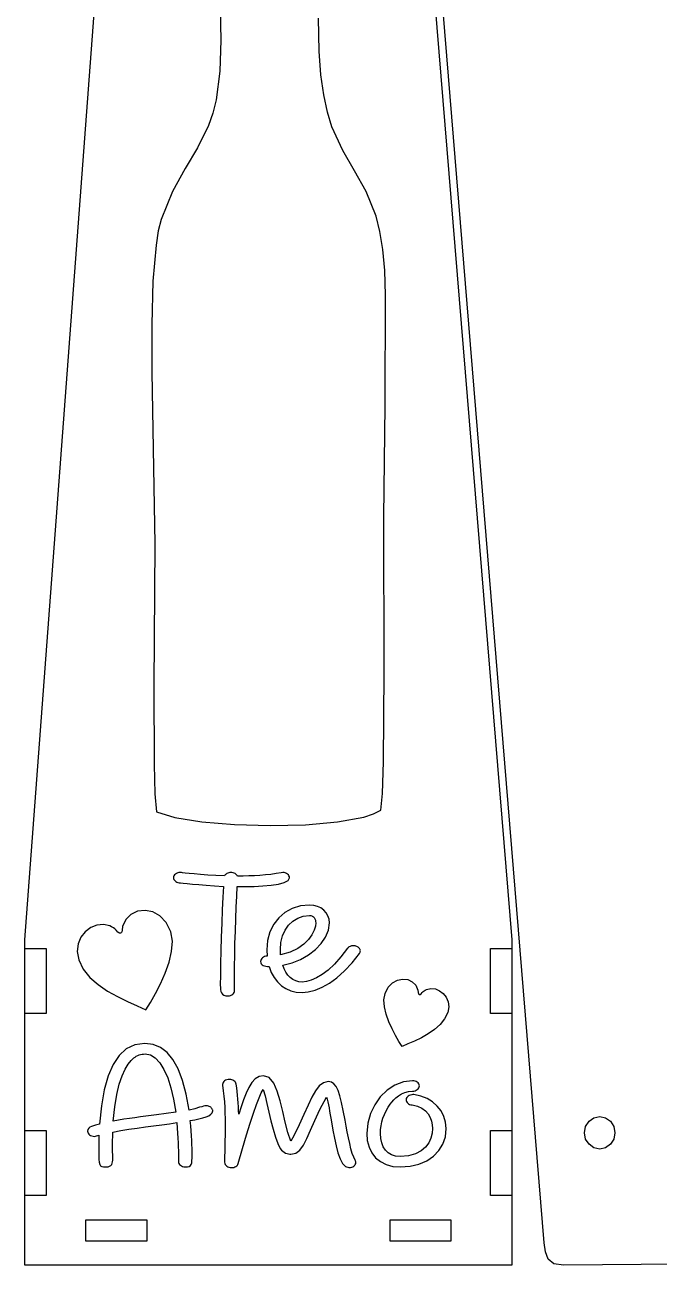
# Model space of a CAD drawing. Extents: x -1652 to 1470, y -458 to 1785.
# Drawn here: x -1651.6 to -1547.7, y 572.9 to 776.1 of the extents above; entities that cross this region are included whole.
import ezdxf

# ---------------------------------------------------------------- set-up
doc = ezdxf.new("R2010")
doc.units = 0
doc.layers.add('LAYER_1', color=7, linetype='CONTINUOUS')

msp = doc.modelspace()

# ---------------------------------------------------------------- linework, layer by layer
at = {"layer": 'LAYER_1', "color": 240}
for points in [[(-1628.4481, 892.607), (-1596.5981, 892.882), (-1595.0231, 892.657), (-1594.0981, 891.882), (-1593.6231, 890.707), (-1593.4481, 889.232), (-1571.8231, 626.182), (-1571.8231, 572.882), (-1651.5981, 572.882), (-1651.5981, 626.182), (-1631.9481, 888.857), (-1631.5731, 890.332), (-1630.8981, 891.457), (-1629.8731, 892.232), (-1628.4481, 892.607)], [(-1531.5231, 573.157), (-1563.3481, 572.882), (-1564.9231, 573.107), (-1565.8481, 573.882), (-1566.3231, 575.057), (-1566.4981, 576.532), (-1588.0981, 839.607), (-1588.0981, 892.882), (-1508.3731, 892.882), (-1508.3731, 839.607), (-1527.9981, 576.907), (-1528.3731, 575.432), (-1529.0481, 574.307), (-1530.0981, 573.532), (-1531.5231, 573.157)], [(-1651.6231, 624.782), (-1648.1231, 624.782), (-1648.1231, 614.132), (-1651.6231, 614.132), (-1651.6231, 624.782)], [(-1575.3374, 624.782), (-1571.8374, 624.782), (-1571.8374, 614.132), (-1575.3374, 614.132), (-1575.3374, 624.782)], [(-1557.4231, 591.907), (-1558.3981, 592.107), (-1559.1731, 592.682), (-1559.7231, 593.532), (-1559.8981, 594.582), (-1559.7231, 595.607), (-1559.1731, 596.457), (-1558.3981, 597.032), (-1557.4231, 597.232), (-1556.4481, 597.032), (-1555.6481, 596.457), (-1555.1231, 595.607), (-1554.9231, 594.582), (-1555.1231, 593.532), (-1555.6481, 592.682), (-1556.4481, 592.107), (-1557.4231, 591.907)], [(-1651.6231, 594.957), (-1648.1231, 594.957), (-1648.1231, 584.307), (-1651.6231, 584.307), (-1651.6231, 594.957)], [(-1575.3374, 594.957), (-1571.8374, 594.957), (-1571.8374, 584.307), (-1575.3374, 584.307), (-1575.3374, 594.957)], [(-1641.5981, 576.832), (-1641.5981, 580.332), (-1631.6481, 580.332), (-1631.6481, 576.832), (-1641.5981, 576.832)], [(-1591.7731, 576.832), (-1591.7731, 580.332), (-1581.8231, 580.332), (-1581.8231, 576.832), (-1591.7731, 576.832)]]:
    msp.add_lwpolyline(points, close=True, dxfattribs=at)
msp.add_lwpolyline([(-1619.6231, 778.757), (-1619.5231, 773.557), (-1619.6731, 768.482), (-1620.2731, 763.757), (-1620.7981, 761.582), (-1621.4981, 759.582), (-1623.3231, 755.9319), (-1625.3481, 752.532), (-1627.3981, 748.7819), (-1629.2731, 744.157), (-1629.7481, 742.307), (-1630.1231, 739.957), (-1630.6231, 734.057), (-1630.8231, 726.9569), (-1630.8231, 719.157), (-1630.5231, 703.507), (-1630.2981, 691.057), (-1630.4981, 667.757), (-1630.4481, 654.882), (-1630.2981, 650.107), (-1630.0231, 647.157), (-1627.0231, 646.207), (-1622.5981, 645.507), (-1617.2481, 645.057), (-1611.4231, 644.907), (-1605.6481, 645.032), (-1600.3731, 645.507), (-1596.0731, 646.282), (-1594.4731, 646.807), (-1593.2731, 647.432), (-1593.0231, 650.1569), (-1592.8731, 655.332), (-1592.7481, 669.932), (-1592.7731, 695.482), (-1592.5731, 713.632), (-1592.5231, 731.807), (-1592.6231, 735.832), (-1592.9481, 739.282), (-1593.4481, 742.207), (-1594.0731, 744.707), (-1595.6981, 748.7819), (-1597.5981, 752.132), (-1599.5231, 755.457), (-1601.2981, 759.382), (-1602.0231, 761.782), (-1602.6481, 764.582), (-1603.1231, 767.882), (-1603.3981, 771.757), (-1603.5231, 777.132)], dxfattribs=at)
at = {"layer": 'LAYER_1', "color": 250}
for points in [[(-1609.6251, 637.177), (-1610.4533, 637.0299), (-1611.3113, 636.9078), (-1612.1938, 636.809), (-1613.0955, 636.732), (-1614.0112, 636.675), (-1614.9356, 636.6363), (-1615.8636, 636.6144), (-1616.7898, 636.6074), (-1616.847, 636.7312), (-1616.9327, 636.845), (-1617.0437, 636.9468), (-1617.177, 637.0346), (-1617.3296, 637.1064), (-1617.4983, 637.1601), (-1617.6801, 637.1938), (-1617.872, 637.2055), (-1618.0378, 637.1939), (-1618.198, 637.1605), (-1618.3502, 637.1079), (-1618.4924, 637.0381), (-1618.6224, 636.9537), (-1618.7379, 636.857), (-1618.8368, 636.7502), (-1618.9169, 636.6358), (-1620.3204, 636.7), (-1621.6294, 636.7809), (-1622.8159, 636.8712), (-1623.8521, 636.9634), (-1624.7097, 637.0503), (-1625.361, 637.1245), (-1625.7779, 637.1787), (-1625.9324, 637.2055), (-1626.1564, 637.2055), (-1626.3652, 637.1886), (-1626.5674, 637.1401), (-1626.7566, 637.0628), (-1626.926, 636.9598), (-1627.0693, 636.8342), (-1627.1797, 636.6888), (-1627.2508, 636.5267), (-1627.2759, 636.351), (-1627.2572, 636.2045), (-1627.2036, 636.0658), (-1627.1185, 635.937), (-1627.0053, 635.8206), (-1626.8677, 635.7188), (-1626.7091, 635.6341), (-1626.533, 635.5687), (-1626.3429, 635.525), (-1626.1328, 635.4946), (-1625.6835, 635.4476), (-1625.0146, 635.3858), (-1624.1459, 635.3114), (-1623.0971, 635.2263), (-1621.8877, 635.1325), (-1620.5375, 635.032), (-1619.0661, 634.9269), (-1619.1636, 633.1442), (-1619.258, 631.1059), (-1619.3463, 628.906), (-1619.4254, 626.6387), (-1619.4922, 624.3981), (-1619.5438, 622.2783), (-1619.577, 620.3734), (-1619.5887, 618.7776), (-1619.5801, 618.3898), (-1619.5479, 618.0406), (-1619.4824, 617.7343), (-1619.3741, 617.4746), (-1619.2133, 617.2657), (-1618.9904, 617.1115), (-1618.6958, 617.016), (-1618.3199, 616.9833), (-1618.102, 617.0037), (-1617.8989, 617.0612), (-1617.7151, 617.15), (-1617.5549, 617.2646), (-1617.4227, 617.3991), (-1617.3228, 617.548), (-1617.2597, 617.7056), (-1617.2377, 617.8662), (-1617.275, 620.1732), (-1617.2634, 621.8106), (-1617.2313, 623.6436), (-1617.1825, 625.6034), (-1617.121, 627.6213), (-1617.0508, 629.6285), (-1616.9758, 631.5563), (-1616.9, 633.3358), (-1616.8272, 634.8984), (-1615.4834, 634.907), (-1614.0535, 634.9407), (-1612.6193, 635.011), (-1611.2624, 635.1298), (-1610.0647, 635.3087), (-1609.1079, 635.5593), (-1608.4739, 635.8933), (-1608.2444, 636.3225), (-1608.268, 636.5076), (-1608.3354, 636.6768), (-1608.4412, 636.8272), (-1608.5802, 636.9563), (-1608.7473, 637.0613), (-1608.937, 637.1396), (-1609.1443, 637.1886), (-1609.3638, 637.2055), (-1609.6251, 637.177)], [(-1597.2359, 625.1006), (-1597.3759, 625.1425), (-1597.5158, 625.179), (-1597.6558, 625.2048), (-1597.7957, 625.2146), (-1597.9352, 625.2068), (-1598.0726, 625.1839), (-1598.2056, 625.147), (-1598.332, 625.0971), (-1598.4497, 625.0352), (-1598.5565, 624.9622), (-1598.6501, 624.8793), (-1598.7285, 624.7873), (-1599.8237, 623.3723), (-1600.8917, 622.1937), (-1601.9231, 621.2366), (-1602.908, 620.4865), (-1603.837, 619.9287), (-1604.7004, 619.5484), (-1605.4886, 619.331), (-1606.1919, 619.2618), (-1606.7337, 619.3104), (-1607.238, 619.4532), (-1607.7019, 619.6854), (-1608.1231, 620.0024), (-1608.4987, 620.3995), (-1608.8262, 620.872), (-1609.103, 621.4152), (-1609.3265, 622.0246), (-1607.8316, 622.3979), (-1606.4211, 622.9658), (-1605.1304, 623.7013), (-1603.9949, 624.5773), (-1603.0501, 625.5667), (-1602.3314, 626.6427), (-1601.8742, 627.778), (-1601.7139, 628.9457), (-1601.7739, 629.5624), (-1601.9489, 630.125), (-1602.2315, 630.6249), (-1602.6142, 631.0533), (-1603.0896, 631.4017), (-1603.6503, 631.6612), (-1604.2889, 631.8233), (-1604.9978, 631.8793), (-1606.4654, 631.7377), (-1607.8041, 631.3284), (-1608.9931, 630.6747), (-1610.0121, 629.8001), (-1610.8404, 628.728), (-1611.4576, 627.4815), (-1611.8429, 626.0843), (-1611.9759, 624.5595), (-1611.9014, 623.5056), (-1612.1193, 623.4876), (-1612.3224, 623.4362), (-1612.5062, 623.3554), (-1612.6664, 623.2493), (-1612.7986, 623.1218), (-1612.8985, 622.9769), (-1612.9616, 622.8187), (-1612.9836, 622.6512), (-1612.9548, 622.4346), (-1612.8722, 622.2533), (-1612.7415, 622.1055), (-1612.5684, 621.989), (-1612.3586, 621.9019), (-1612.1177, 621.8421), (-1611.8514, 621.8077), (-1611.5655, 621.7967), (-1611.2275, 620.8457), (-1610.7784, 620.0041), (-1610.2261, 619.2774), (-1609.5784, 618.6708), (-1608.8433, 618.1897), (-1608.0286, 617.8395), (-1607.1422, 617.6254), (-1606.1919, 617.5529), (-1605.1695, 617.646), (-1604.0718, 617.9294), (-1602.9147, 618.409), (-1601.7139, 619.091), (-1600.4851, 619.9811), (-1599.244, 621.0856), (-1598.0064, 622.4104), (-1596.7881, 623.9614), (-1596.7333, 624.0517), (-1596.6854, 624.1501), (-1596.6516, 624.2537), (-1596.6388, 624.3601), (-1596.6491, 624.4667), (-1596.6796, 624.5719), (-1596.7293, 624.6745), (-1596.7974, 624.7731), (-1596.883, 624.8663), (-1596.9852, 624.9528), (-1597.1031, 625.0314), (-1597.2359, 625.1006)], [(-1609.6996, 623.7335), (-1609.737, 624.588), (-1609.6466, 625.7519), (-1609.3848, 626.818), (-1608.9656, 627.7686), (-1608.4029, 628.5861), (-1607.7108, 629.2527), (-1606.9033, 629.7507), (-1605.9943, 630.0625), (-1604.9978, 630.1704), (-1604.7279, 630.1458), (-1604.5039, 630.0752), (-1604.3228, 629.9631), (-1604.1815, 629.8144), (-1604.0769, 629.6336), (-1604.006, 629.4255), (-1603.9657, 629.1946), (-1603.9529, 628.9457), (-1604.0146, 628.4063), (-1604.2159, 627.7388), (-1604.5806, 626.9911), (-1605.133, 626.2114), (-1605.897, 625.4477), (-1606.8968, 624.7482), (-1608.1563, 624.1607), (-1609.6996, 623.7335)], [(-1620.9692, 598.57), (-1621.0599, 598.6702), (-1621.1628, 598.757), (-1621.2762, 598.8304), (-1621.3984, 598.8905), (-1621.5275, 598.9372), (-1621.6619, 598.9706), (-1621.7998, 598.9906), (-1621.9394, 598.9973), (-1622.1208, 598.9784), (-1622.3551, 598.9261), (-1622.6393, 598.8471), (-1622.9703, 598.7481), (-1623.7604, 598.5166), (-1624.7009, 598.2852), (-1625.1804, 600.9128), (-1625.7796, 603.1619), (-1626.4996, 605.0411), (-1627.3411, 606.5592), (-1628.3051, 607.7249), (-1629.3923, 608.5467), (-1630.6038, 609.0335), (-1631.9403, 609.1938), (-1633.5819, 608.9741), (-1634.9904, 608.3224), (-1636.1811, 607.2502), (-1637.1693, 605.7689), (-1637.9704, 603.8896), (-1638.5996, 601.6238), (-1639.0723, 598.9829), (-1639.4037, 595.9782), (-1640.0533, 595.8122), (-1640.6818, 595.6115), (-1640.9467, 595.4772), (-1641.1565, 595.3093), (-1641.2945, 595.0993), (-1641.3442, 594.8389), (-1641.3206, 594.6713), (-1641.2532, 594.5131), (-1641.1474, 594.3683), (-1641.0083, 594.2408), (-1640.8413, 594.1346), (-1640.6515, 594.0538), (-1640.4442, 594.0024), (-1640.2247, 593.9844), (-1640.0346, 594.0031), (-1639.8515, 594.0485), (-1639.6684, 594.1046), (-1639.4784, 594.1553), (-1639.5157, 591.7344), (-1639.5118, 590.8797), (-1639.4918, 590.2213), (-1639.4429, 589.7337), (-1639.3524, 589.3917), (-1639.2078, 589.1699), (-1638.9962, 589.0428), (-1638.705, 588.9852), (-1638.3215, 588.9716), (-1637.9841, 589), (-1637.7215, 589.0811), (-1637.5245, 589.2089), (-1637.384, 589.3775), (-1637.2906, 589.5807), (-1637.2353, 589.8127), (-1637.2089, 590.0674), (-1637.2021, 590.3387), (-1637.2137, 590.931), (-1637.2394, 591.51), (-1637.265, 592.073), (-1637.2766, 592.6173), (-1637.2021, 594.6965), (-1635.9143, 594.9308), (-1634.5823, 595.1451), (-1633.225, 595.3433), (-1631.8611, 595.5296), (-1630.5094, 595.7078), (-1629.1888, 595.882), (-1627.9181, 596.0563), (-1626.716, 596.2345), (-1626.6405, 595.3509), (-1626.5807, 594.5007), (-1626.535, 593.6932), (-1626.5015, 592.9377), (-1626.4785, 592.2437), (-1626.4642, 591.6205), (-1626.4569, 591.0773), (-1626.4549, 590.6236), (-1626.4549, 589.8545), (-1626.4328, 589.6857), (-1626.3692, 589.5243), (-1626.2679, 589.3749), (-1626.133, 589.2422), (-1625.9683, 589.1308), (-1625.7779, 589.0455), (-1625.5656, 588.9908), (-1625.3353, 588.9716), (-1624.9657, 588.9953), (-1624.688, 589.0704), (-1624.489, 589.2029), (-1624.3557, 589.3988), (-1624.2747, 589.6642), (-1624.2332, 590.005), (-1624.2179, 590.4272), (-1624.2157, 590.9369), (-1624.2178, 591.4269), (-1624.2256, 591.9943), (-1624.2413, 592.6311), (-1624.2671, 593.3294), (-1624.305, 594.081), (-1624.3575, 594.8781), (-1624.4265, 595.7125), (-1624.5143, 596.5763), (-1623.777, 596.7079), (-1623.087, 596.8491), (-1622.4599, 597.0044), (-1621.9115, 597.178), (-1621.4576, 597.3743), (-1621.1139, 597.5976), (-1620.8961, 597.8524), (-1620.82, 598.1428), (-1620.8276, 598.2496), (-1620.8526, 598.3564), (-1620.8987, 598.4632), (-1620.9692, 598.57)], [(-1630.0372, 597.5162), (-1630.902, 597.3997), (-1631.7853, 597.2835), (-1632.6807, 597.1652), (-1633.5823, 597.0427), (-1634.4839, 596.9135), (-1635.3793, 596.7752), (-1636.2626, 596.6257), (-1637.1274, 596.4624), (-1636.8897, 598.8494), (-1636.5554, 600.862), (-1636.1467, 602.5314), (-1635.686, 603.8891), (-1635.1956, 604.9664), (-1634.6977, 605.7947), (-1634.2147, 606.4054), (-1633.7688, 606.8298), (-1633.5662, 606.9806), (-1633.3514, 607.1124), (-1633.126, 607.2248), (-1632.8919, 607.3176), (-1632.6508, 607.3903), (-1632.4045, 607.4426), (-1632.1546, 607.4743), (-1631.903, 607.4849), (-1631.0453, 607.3191), (-1630.2401, 606.8312), (-1629.4944, 606.0355), (-1628.8151, 604.9465), (-1628.2093, 603.5784), (-1627.6839, 601.9456), (-1627.246, 600.0625), (-1626.9025, 597.9434), (-1630.0372, 597.5162)], [(-1599.1389, 596.6333), (-1599.4428, 598.2216), (-1599.7226, 599.5558), (-1599.9963, 600.6491), (-1600.2818, 601.5144), (-1600.597, 602.1648), (-1600.9599, 602.6132), (-1601.3884, 602.8727), (-1601.9004, 602.9563), (-1602.6797, 602.7801), (-1603.3633, 602.2727), (-1603.9883, 601.4663), (-1604.5918, 600.3929), (-1605.2111, 599.0845), (-1605.8833, 597.5732), (-1606.6456, 595.891), (-1607.5352, 594.0699), (-1608.0204, 593.2154), (-1608.5174, 594.6323), (-1608.9457, 596.2946), (-1609.3487, 598.0683), (-1609.7696, 599.8197), (-1610.2517, 601.4149), (-1610.8383, 602.72), (-1611.5728, 603.6012), (-1612.4983, 603.9247), (-1613.2394, 603.7897), (-1613.879, 603.4053), (-1614.4347, 602.8027), (-1614.9239, 602.0128), (-1615.3641, 601.0667), (-1615.7729, 599.9954), (-1616.1676, 598.8301), (-1616.5658, 597.6016), (-1616.585, 598.2223), (-1616.6142, 598.8446), (-1616.6531, 599.4676), (-1616.7011, 600.0902), (-1616.7579, 600.7116), (-1616.823, 601.3305), (-1616.8959, 601.9462), (-1616.9763, 602.5575), (-1617.0229, 602.712), (-1617.104, 602.8534), (-1617.2158, 602.9795), (-1617.3542, 603.088), (-1617.5153, 603.1763), (-1617.6953, 603.2424), (-1617.8901, 603.2837), (-1618.0959, 603.298), (-1618.3261, 603.2824), (-1618.5385, 603.237), (-1618.7289, 603.1644), (-1618.8936, 603.0666), (-1619.0285, 602.9462), (-1619.1297, 602.8054), (-1619.1933, 602.6466), (-1619.2154, 602.4721), (-1619.2154, 602.3581), (-1619.0997, 601.4583), (-1619.0037, 600.5535), (-1618.9261, 599.6441), (-1618.8655, 598.7303), (-1618.8207, 597.8124), (-1618.7903, 596.891), (-1618.7731, 595.9661), (-1618.7676, 595.0383), (-1618.8795, 589.7406), (-1618.8559, 589.5636), (-1618.7885, 589.3984), (-1618.6827, 589.2485), (-1618.5437, 589.1176), (-1618.3766, 589.0094), (-1618.1869, 588.9276), (-1617.9796, 588.8758), (-1617.7601, 588.8577), (-1617.5666, 588.8707), (-1617.3805, 588.9084), (-1617.2057, 588.9688), (-1617.0463, 589.0499), (-1616.9062, 589.1497), (-1616.7892, 589.2662), (-1616.6993, 589.3974), (-1616.6405, 589.5412), (-1615.9484, 592.0135), (-1615.3017, 594.2167), (-1614.7041, 596.1489), (-1614.1589, 597.8081), (-1613.6697, 599.1923), (-1613.24, 600.2994), (-1612.8733, 601.1275), (-1612.573, 601.6746), (-1612.263, 600.616), (-1611.9468, 599.3528), (-1611.6219, 597.9662), (-1611.2856, 596.5371), (-1610.9353, 595.1468), (-1610.5684, 593.8763), (-1610.1822, 592.8067), (-1609.7742, 592.0192), (-1609.5687, 591.7498), (-1609.348, 591.5359), (-1609.1176, 591.3713), (-1608.8833, 591.2502), (-1608.6507, 591.1664), (-1608.4256, 591.114), (-1608.2136, 591.087), (-1608.0204, 591.0793), (-1607.2147, 591.2506), (-1606.5493, 591.75), (-1605.9652, 592.5557), (-1605.4035, 593.6462), (-1604.8051, 594.9997), (-1604.1108, 596.5946), (-1603.2618, 598.409), (-1602.199, 600.4214), (-1602.0688, 600.0654), (-1601.9552, 599.6452), (-1601.8539, 599.1717), (-1601.7605, 598.6555), (-1601.6705, 598.1072), (-1601.5797, 597.5375), (-1601.4837, 596.9572), (-1601.378, 596.3769), (-1601.129, 595.0153), (-1600.8766, 593.676), (-1600.6066, 592.4082), (-1600.3052, 591.2609), (-1599.9582, 590.2831), (-1599.5518, 589.5239), (-1599.0719, 589.0324), (-1598.5045, 588.8577), (-1598.2636, 588.8769), (-1598.0463, 588.9311), (-1597.8552, 589.0154), (-1597.693, 589.1247), (-1597.5622, 589.254), (-1597.4656, 589.3984), (-1597.4057, 589.5527), (-1597.3851, 589.7121), (-1597.3921, 589.802), (-1597.4131, 589.8973), (-1597.448, 589.9925), (-1597.497, 590.0824), (-1597.7313, 590.5566), (-1597.9582, 591.1901), (-1598.1773, 591.9524), (-1598.388, 592.8131), (-1598.5899, 593.742), (-1598.7827, 594.7085), (-1598.9658, 595.6824), (-1599.1389, 596.6333)], [(-1587.8693, 600.8201), (-1588.0186, 600.8201), (-1588.2274, 600.8045), (-1588.4297, 600.7591), (-1588.6188, 600.6864), (-1588.7883, 600.5887), (-1588.9315, 600.4682), (-1589.0419, 600.3274), (-1589.113, 600.1686), (-1589.1381, 599.9941), (-1589.1209, 599.8273), (-1589.0705, 599.6736), (-1588.9886, 599.5349), (-1588.8769, 599.4132), (-1588.7373, 599.3104), (-1588.5714, 599.2285), (-1588.381, 599.1693), (-1588.1679, 599.1349), (-1587.2843, 598.9412), (-1586.5568, 598.6123), (-1585.9737, 598.1741), (-1585.5231, 597.6527), (-1585.1931, 597.0738), (-1584.9721, 596.4634), (-1584.8481, 595.8475), (-1584.8094, 595.2519), (-1584.8748, 594.4885), (-1585.0811, 593.7045), (-1585.443, 592.9376), (-1585.9755, 592.2257), (-1586.6934, 591.6062), (-1587.6116, 591.1171), (-1588.7449, 590.7959), (-1590.1083, 590.6805), (-1590.8585, 590.7489), (-1591.513, 590.9488), (-1592.0703, 591.2725), (-1592.5293, 591.7124), (-1592.8885, 592.2606), (-1593.1467, 592.9094), (-1593.3026, 593.6512), (-1593.3549, 594.4781), (-1593.3273, 595.0955), (-1593.2459, 595.722), (-1593.1129, 596.3504), (-1592.9304, 596.9739), (-1592.7008, 597.5853), (-1592.4261, 598.1777), (-1592.1085, 598.744), (-1591.7502, 599.2773), (-1591.4951, 599.5984), (-1591.1788, 599.9458), (-1590.803, 600.2983), (-1590.3695, 600.6344), (-1589.88, 600.9329), (-1589.3363, 601.1725), (-1588.7401, 601.3319), (-1588.0932, 601.3898), (-1587.8737, 601.4078), (-1587.6664, 601.4592), (-1587.4767, 601.54), (-1587.3096, 601.6461), (-1587.1706, 601.7736), (-1587.0648, 601.9185), (-1586.9974, 602.0767), (-1586.9738, 602.2442), (-1586.9974, 602.4199), (-1587.0648, 602.582), (-1587.1706, 602.7274), (-1587.3096, 602.853), (-1587.4767, 602.956), (-1587.6664, 603.0333), (-1587.8737, 603.0818), (-1588.0932, 603.0987), (-1589.5833, 602.9111), (-1590.9812, 602.3786), (-1592.254, 601.5464), (-1593.3689, 600.46), (-1594.2931, 599.1646), (-1594.9939, 597.7056), (-1595.4384, 596.1283), (-1595.5939, 594.4781), (-1595.499, 593.2984), (-1595.2196, 592.2319), (-1594.7635, 591.2922), (-1594.1386, 590.493), (-1593.3527, 589.8478), (-1592.4138, 589.3701), (-1591.3297, 589.0735), (-1590.1083, 588.9716), (-1588.4987, 589.0913), (-1587.0413, 589.4382), (-1585.7554, 589.9937), (-1584.6601, 590.7393), (-1583.7747, 591.6564), (-1583.1185, 592.7265), (-1582.7106, 593.9312), (-1582.5704, 595.2519), (-1582.6695, 596.2869), (-1582.9576, 597.2614), (-1583.4205, 598.1573), (-1584.0444, 598.9563), (-1584.8152, 599.6403), (-1585.7189, 600.191), (-1586.7416, 600.5904), (-1587.8693, 600.8201)]]:
    msp.add_lwpolyline(points, close=True, dxfattribs=at)
at = {"layer": 'LAYER_1'}
for points in [[(-1642.7925, 622.9224), (-1642.0509, 621.385), (-1640.9628, 620.0287), (-1639.6109, 618.8362), (-1638.0777, 617.79), (-1636.446, 616.8726), (-1634.7984, 616.0665), (-1633.2175, 615.3542), (-1631.7859, 614.7182), (-1631.0494, 615.9202), (-1630.2222, 617.3652), (-1629.382, 618.9876), (-1628.6066, 620.7221), (-1627.9735, 622.5032), (-1627.5605, 624.2654), (-1627.4453, 625.9434), (-1627.7055, 627.4716), (-1628.4572, 629.0033), (-1629.4781, 630.0869), (-1630.6673, 630.7429), (-1631.9238, 630.9922), (-1633.1466, 630.8554), (-1634.2348, 630.3534), (-1635.0875, 629.5068), (-1635.6038, 628.3364), (-1635.6928, 627.7759), (-1635.7298, 627.4734), (-1635.7629, 627.4054), (-1635.8065, 627.3503), (-1635.859, 627.3083), (-1635.9186, 627.2796), (-1635.9834, 627.2642), (-1636.0517, 627.2625), (-1636.1218, 627.2746), (-1636.1917, 627.3006), (-1636.3566, 627.4606), (-1636.6624, 627.7801), (-1636.8697, 627.9676), (-1637.114, 628.1565), (-1637.3959, 628.3338), (-1637.7162, 628.4867), (-1638.7532, 628.7091), (-1639.8117, 628.5948), (-1640.8234, 628.1811), (-1641.7203, 627.505), (-1642.4338, 626.604), (-1642.8959, 625.515), (-1643.0382, 624.2754), (-1642.7925, 622.9224)], [(-1582.3233, 614.2684), (-1582.8279, 613.2222), (-1583.5683, 612.2994), (-1584.4882, 611.488), (-1585.5315, 610.776), (-1586.6417, 610.1518), (-1587.7629, 609.6032), (-1588.8386, 609.1185), (-1589.8127, 608.6858), (-1590.3139, 609.5037), (-1590.8767, 610.4869), (-1591.4484, 611.5909), (-1591.9761, 612.7712), (-1592.4068, 613.9831), (-1592.6879, 615.1822), (-1592.7663, 616.3239), (-1592.5892, 617.3638), (-1592.0777, 618.4061), (-1591.383, 619.1434), (-1590.5738, 619.5898), (-1589.7189, 619.7594), (-1588.8868, 619.6664), (-1588.1463, 619.3248), (-1587.5661, 618.7487), (-1587.2148, 617.9523), (-1587.1543, 617.5709), (-1587.1291, 617.3651), (-1587.1066, 617.3188), (-1587.0769, 617.2813), (-1587.0411, 617.2527), (-1587.0006, 617.2332), (-1586.91, 617.2216), (-1586.8148, 617.2475), (-1586.7025, 617.3563), (-1586.4944, 617.5738), (-1586.3534, 617.7014), (-1586.1872, 617.8299), (-1585.9953, 617.9505), (-1585.7774, 618.0546), (-1585.0718, 618.2059), (-1584.3516, 618.1282), (-1583.6631, 617.8466), (-1583.0529, 617.3866), (-1582.5673, 616.7735), (-1582.2529, 616.0325), (-1582.1561, 615.1891), (-1582.3233, 614.2684)]]:
    msp.add_lwpolyline(points, close=True, dxfattribs=at)

doc.saveas('drawing.dxf')
